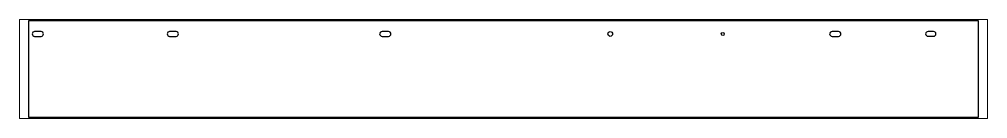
# Paper-space layout 'Layout1' of a CAD drawing. Header units: millimetres. Extents: x 0 to 257, y 84 to 111.
# The model-space entities are those that its viewports show. They can reach past a viewport. Long polylines and large blocks are cut down to what shows.
import ezdxf

# ---------------------------------------------------------------- set-up
doc = ezdxf.new("R2010")
doc.units = ezdxf.units.MM
doc.header["$LTSCALE"] = 25
doc.layers.add('3_Pezzi', color=7, linetype='Continuous')
doc.layers.add('5_Bulloni', color=7, linetype='Continuous')

msp = doc.modelspace()

# ---------------------------------------------------------------- linework, layer by layer
at = {"layer": '3_Pezzi', "color": 3, "linetype": 'Continuous'}
for p, q in [((0, -107.5), (0, 107.5)), ((0, 107.5), (2109.5, 107.5)), ((2109.5, 107.5), (2109.5, -107.5)), ((2109.5, -107.5), (0, -107.5))]:
    msp.add_line(p, q, dxfattribs=at)
at = {"layer": '5_Bulloni', "color": 4, "linetype": 'Continuous'}
for p, q in [((27.3, 82.7), (12.8, 82.7)), ((12.8, 72.2), (27.3, 72.2)), ((327.3, 82.7), (312.8, 82.7)), ((312.8, 72.2), (327.3, 72.2)), ((799.3, 82.7), (784.8, 82.7)), ((784.8, 72.2), (799.3, 72.2)), ((1799.3, 82.7), (1784.8, 82.7)), ((1784.8, 72.2), (1799.3, 72.2)), ((2010.6, 82.9), (1998.1, 82.9)), ((1998.1, 72.4), (2010.6, 72.4))]:
    msp.add_line(p, q, dxfattribs=at)
at = {"layer": '5_Bulloni', "color": 2, "linetype": 'Continuous'}
for centre, radius in [((1292, 77.5), 5.25), ((1542, 77.5), 3.25)]:
    msp.add_circle(centre, radius, dxfattribs=at)
at = {"layer": '5_Bulloni', "color": 4, "linetype": 'Continuous'}
for centre, start, end in [((12.8, 77.5), 90, 270), ((27.3, 77.5), 270, 90), ((312.8, 77.5), 90, 270), ((327.3, 77.5), 270, 90), ((784.8, 77.5), 90, 270), ((799.3, 77.5), 270, 90), ((1784.8, 77.5), 90, 270), ((1799.3, 77.5), 270, 90), ((1998.1, 77.7), 90, 270), ((2010.6, 77.7), 270, 90)]:
    msp.add_arc(centre, 5.25, start, end, dxfattribs=at)

psp = doc.layouts.get("Layout1")

# ---------------------------------------------------------------- viewports
at = {"layer": '0'}
psp.add_viewport(center=(128.5, 97.5), size=(257, 26.1934), view_center_point=(1054.75, 0), view_height=219.3, dxfattribs=at)

doc.saveas('drawing.dxf')
